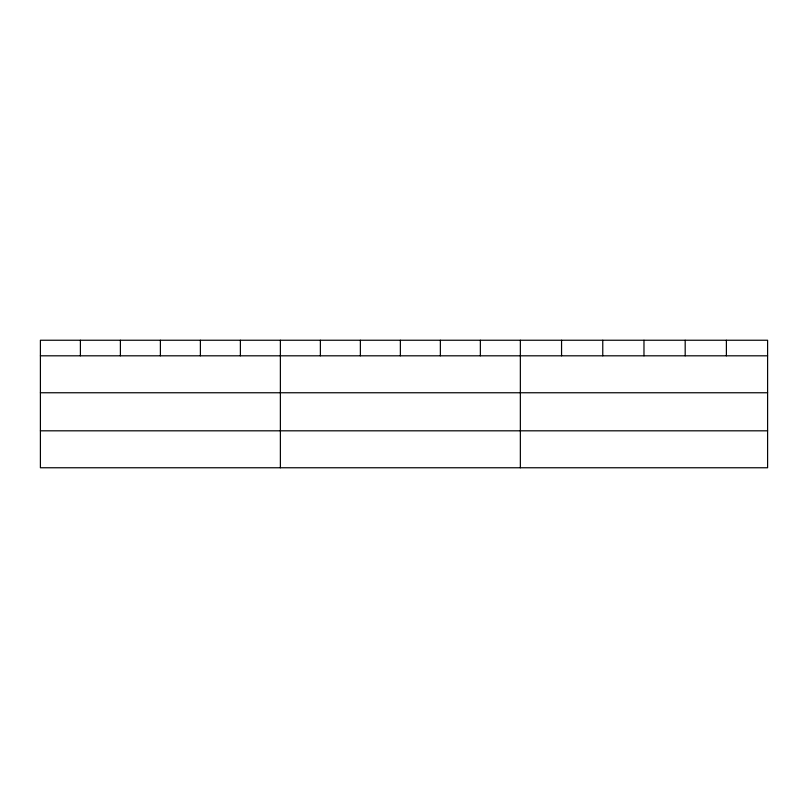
<?xml version="1.0" encoding="UTF-8"?>
<svg xmlns="http://www.w3.org/2000/svg" width="808" height="808" viewBox="0 0 808 808"><rect width="100%" height="100%" fill="white"/><g stroke="black" fill="none" stroke-linecap="round" stroke-linejoin="round"><path stroke-width="1.21" d="M767.6 392.759L767.6 340.239L40.4 340.239L40.4 467.761L767.6 467.761L767.6 392.759L40.4 392.759M40.4 355.813L767.6 355.813M40.4 430.816L767.6 430.816M726.392 340.239L726.392 355.813M685.184 340.239L685.184 355.813M643.976 340.239L643.976 355.813M602.768 340.239L602.768 355.813M561.56 340.239L561.56 355.813M520.352 340.239L520.352 467.761M480.356 340.239L480.356 355.813M440.36 340.239L440.36 355.813M400.364 340.239L400.364 355.813M360.368 340.239L360.368 355.813M320.372 340.239L320.372 355.813M280.376 340.239L280.376 467.761M240.38 340.239L240.38 355.813M200.384 340.239L200.384 355.813M160.388 340.239L160.388 355.813M120.392 340.239L120.392 355.813M80.396 340.239L80.396 355.813"/></g></svg>
